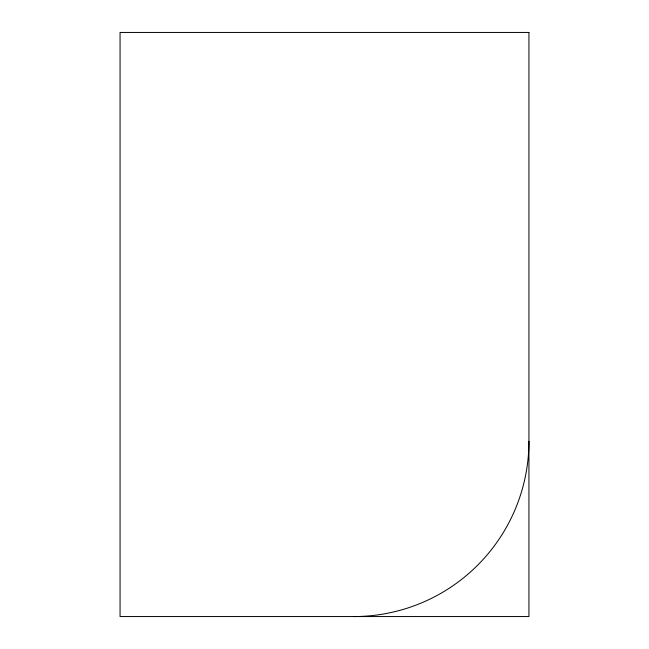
<?xml version="1.0" encoding="UTF-8"?>
<svg xmlns="http://www.w3.org/2000/svg" width="649" height="649" viewBox="0 0 649 649"><rect width="100%" height="100%" fill="white"/><g stroke="black" fill="none" stroke-linecap="round" stroke-linejoin="round"><path stroke-width="0.97" d="M528.935 441.32A175.23 175.23 0 0 1 353.705 616.55M528.935 32.45L120.065 32.45L120.065 616.55L528.935 616.55L528.935 32.45"/></g></svg>
